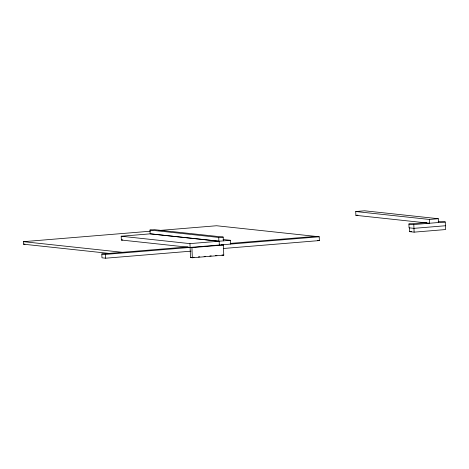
<?xml version="1.0" encoding="UTF-8"?>
<svg xmlns="http://www.w3.org/2000/svg" width="469" height="469" viewBox="0 0 469 469"><rect width="100%" height="100%" fill="white"/><g stroke="black" fill="none" stroke-linecap="round" stroke-linejoin="round"><path stroke-width="0.7" d="M355.731 211.531L429.393 219.451L429.534 223.25L355.877 215.335L355.731 211.531L364.636 210.798L438.292 218.712L438.439 222.517M149.992 230.05L218.747 237.437L218.894 241.236L150.139 233.849L149.992 230.05L154.448 229.681L223.197 237.068L223.344 240.873M110.133 253.512L23.55 244.208L23.45 241.67L150.256 231.217M159.003 230.496L216.572 225.747L319.213 236.775L319.36 240.579L223.813 248.459M355.877 215.335L357.929 215.165M23.55 244.208L25.004 244.085M121.201 236.235L189.951 243.622L190.49 257.563L192.331 257.757L223.772 255.165L223.385 245.029L191.938 247.62L121.348 240.034L121.201 236.235L150.42 233.826L218.448 241.136M121.348 240.034L122.772 239.917M429.393 219.451L438.292 218.712M218.747 237.437L223.197 237.068M445.403 225.753L413.963 228.35L409.05 227.823L408.904 224.018L426.767 222.546M438.204 221.603L445.257 221.954L445.55 229.558L414.104 232.149L409.501 231.651L409.355 227.852M408.904 224.018L413.816 224.545L445.257 221.954M189.951 243.622L230.302 240.298L230.449 244.097M190.989 251.167L105.654 258.202L101.966 257.803L101.82 254.005L187.993 246.899M230.191 243.417L315.531 236.382M101.82 254.005L105.507 254.403L319.213 236.775M409.501 231.651L411.647 231.475M190.49 257.563L194.06 257.264M198.346 256.912L199.776 256.795M204.068 256.443L205.492 256.32M209.784 255.968L211.214 255.851M215.5 255.499L216.93 255.382M317.519 240.38L319.36 240.579M223.062 239.518L230.302 240.298M221.544 244.83L223.385 245.029M221.931 254.966L223.772 255.165M23.45 241.67L122.409 252.304M413.816 224.545L414.104 232.149M219.17 241.213L219.316 245.017M191.938 247.62L192.331 257.757M105.507 254.403L105.654 258.202"/></g></svg>
